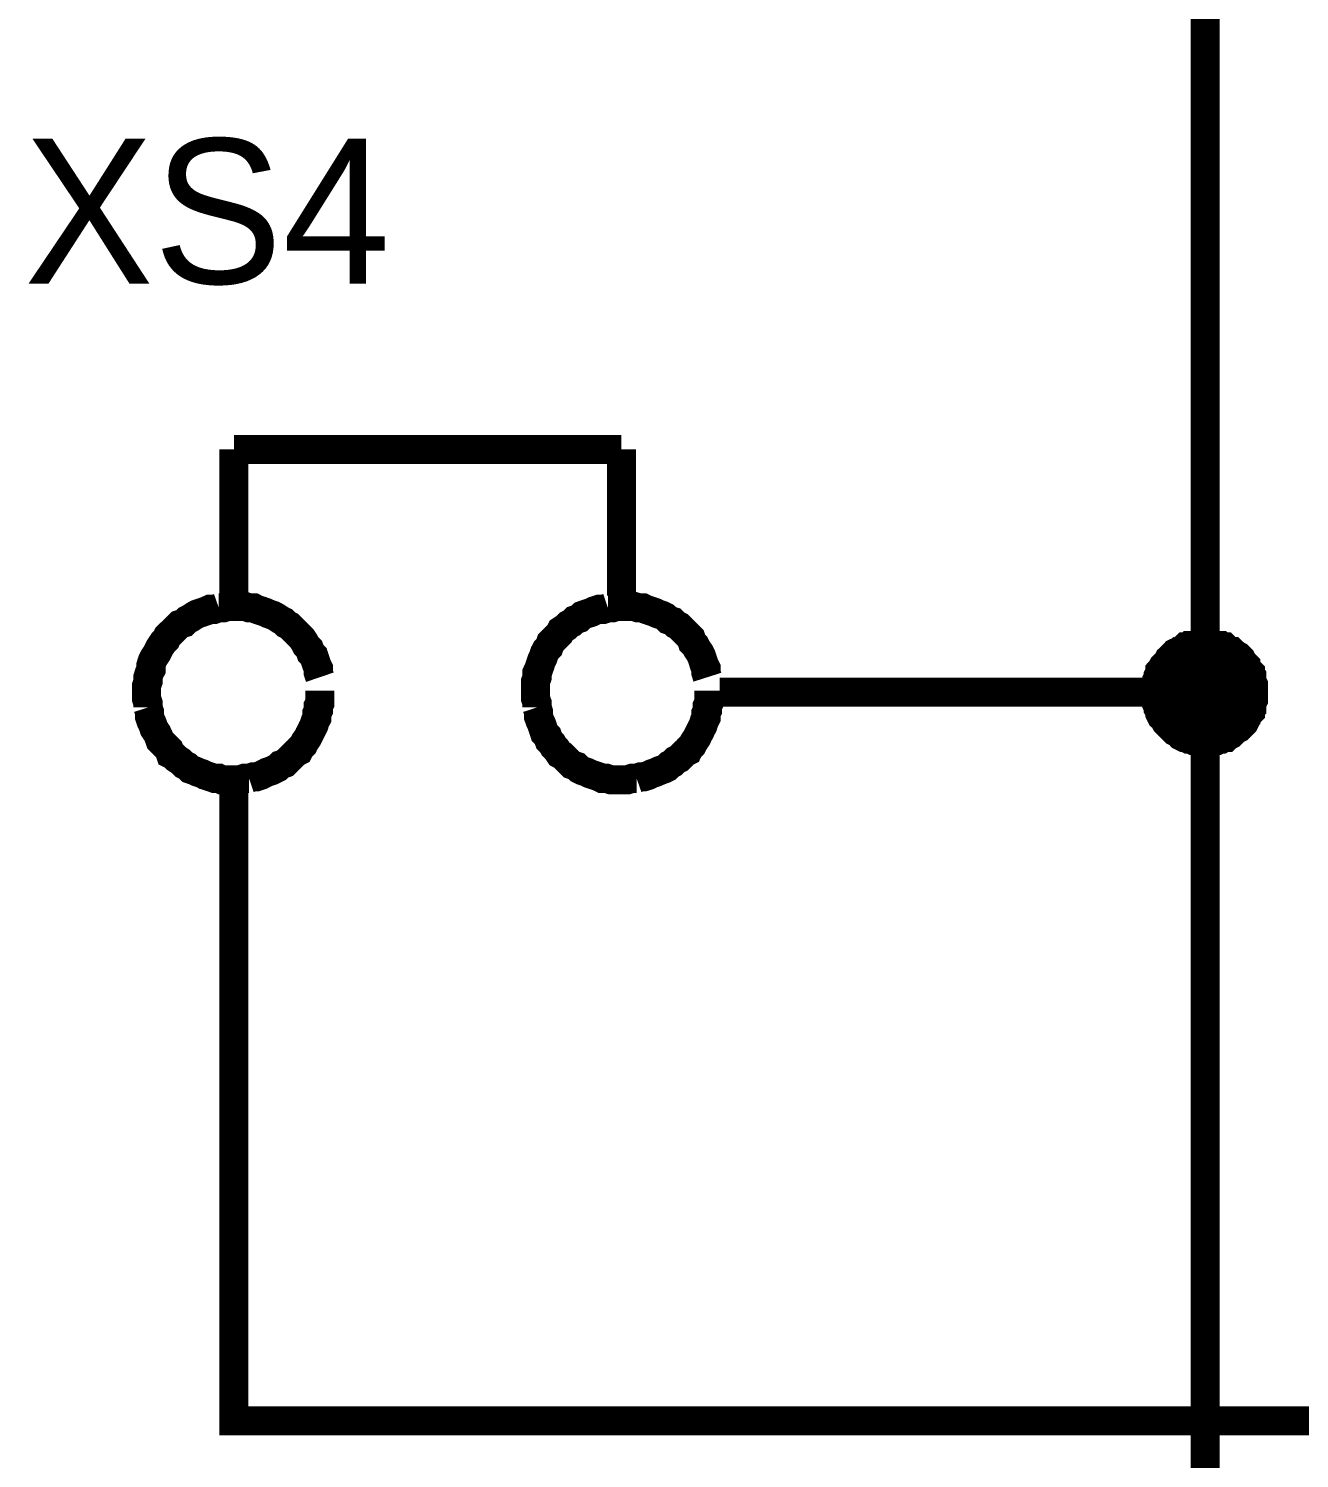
# Model space of a CAD drawing. Header units: millimetres. Extents: x 0 to 841, y 0 to 594.
# Drawn here: x 128 to 141.08, y 207.11 to 221.83 of the extents above; entities that cross this region are included whole.
import ezdxf

# ---------------------------------------------------------------- set-up
doc = ezdxf.new("R2010")
doc.units = ezdxf.units.MM
doc.layers.add('Sheet', color=255, linetype='Continuous')

msp = doc.modelspace()

# ---------------------------------------------------------------- linework, layer by layer
at = {"layer": 'Sheet', "const_width": 0.3}
for points in [[(137.61, 199.993), (140.11, 199.993), (140.11, 214.999), (140.11, 229.989), (140.11, 244.994)], [(130.11, 215.993), (130.11, 217.5)], [(130.11, 217.5), (134.1, 217.5)], [(134.1, 217.5), (134.1, 215.993)], [(129.954, 215.869), (129.908, 215.853), (129.861, 215.853), (129.83, 215.838), (129.784, 215.822), (129.737, 215.807), (129.706, 215.791), (129.659, 215.76), (129.628, 215.744), (129.597, 215.713), (129.551, 215.698), (129.52, 215.667), (129.489, 215.636), (129.457, 215.605), (129.426, 215.574), (129.411, 215.542), (129.38, 215.511), (129.349, 215.465), (129.333, 215.434), (129.318, 215.403), (129.287, 215.356), (129.271, 215.325), (129.256, 215.278), (129.256, 215.232), (129.24, 215.201), (129.225, 215.154), (129.225, 215.108), (129.209, 215.061), (129.209, 215.03), (129.209, 214.983), (129.209, 214.937), (129.225, 214.89), (129.225, 214.843)], [(130.995, 215.154), (130.979, 215.201), (130.979, 215.247), (130.964, 215.278), (130.948, 215.325), (130.933, 215.372), (130.902, 215.403), (130.886, 215.449), (130.855, 215.48), (130.839, 215.511), (130.808, 215.558), (130.777, 215.589), (130.746, 215.62), (130.715, 215.651), (130.684, 215.682), (130.653, 215.698), (130.622, 215.729), (130.591, 215.744), (130.544, 215.775), (130.513, 215.791), (130.467, 215.807), (130.436, 215.822), (130.389, 215.838), (130.343, 215.853), (130.312, 215.869), (130.265, 215.869), (130.218, 215.884), (130.172, 215.884), (130.141, 215.884), (130.094, 215.884), (130.048, 215.884), (130.001, 215.869), (129.954, 215.869)], [(133.961, 215.869), (133.914, 215.853), (133.867, 215.853), (133.821, 215.838), (133.79, 215.822), (133.743, 215.807), (133.697, 215.791), (133.666, 215.76), (133.619, 215.744), (133.588, 215.713), (133.557, 215.698), (133.526, 215.667), (133.479, 215.636), (133.464, 215.605), (133.433, 215.574), (133.402, 215.542), (133.371, 215.511), (133.355, 215.465), (133.324, 215.434), (133.308, 215.403), (133.293, 215.356), (133.277, 215.325), (133.262, 215.278), (133.246, 215.232), (133.231, 215.201), (133.231, 215.154), (133.215, 215.108), (133.215, 215.061), (133.215, 215.03), (133.215, 214.983), (133.215, 214.937), (133.231, 214.89), (133.231, 214.843)], [(134.985, 215.154), (134.97, 215.201), (134.97, 215.247), (134.954, 215.278), (134.939, 215.325), (134.923, 215.372), (134.908, 215.403), (134.877, 215.449), (134.861, 215.48), (134.83, 215.511), (134.815, 215.558), (134.784, 215.589), (134.753, 215.62), (134.721, 215.651), (134.69, 215.682), (134.659, 215.698), (134.628, 215.729), (134.582, 215.744), (134.551, 215.775), (134.52, 215.791), (134.473, 215.807), (134.442, 215.822), (134.395, 215.838), (134.349, 215.853), (134.318, 215.869), (134.271, 215.869), (134.225, 215.884), (134.178, 215.884), (134.147, 215.884), (134.1, 215.884), (134.054, 215.884), (134.007, 215.869), (133.961, 215.869)], [(139.597, 214.999), (139.597, 215.03), (139.597, 215.045), (139.597, 215.076), (139.613, 215.108), (139.613, 215.123), (139.628, 215.154), (139.628, 215.17), (139.644, 215.201), (139.644, 215.216), (139.659, 215.232), (139.675, 215.263), (139.69, 215.278), (139.706, 215.294), (139.722, 215.309), (139.737, 215.341), (139.753, 215.356), (139.768, 215.372), (139.784, 215.387), (139.799, 215.403), (139.83, 215.418), (139.846, 215.418), (139.861, 215.434), (139.892, 215.449), (139.908, 215.465), (139.939, 215.465), (139.954, 215.48), (139.986, 215.48), (140.001, 215.48), (140.032, 215.496), (140.063, 215.496), (140.079, 215.496), (140.11, 215.496)], [(139.597, 214.999), (139.597, 215.03), (139.597, 215.045), (139.597, 215.076), (139.613, 215.108), (139.613, 215.123), (139.628, 215.154), (139.628, 215.17), (139.644, 215.201), (139.644, 215.216), (139.659, 215.232), (139.675, 215.263), (139.69, 215.278), (139.706, 215.294), (139.722, 215.309), (139.737, 215.341), (139.753, 215.356), (139.768, 215.372), (139.784, 215.387), (139.799, 215.403), (139.83, 215.418), (139.846, 215.418), (139.861, 215.434), (139.892, 215.449), (139.908, 215.465), (139.939, 215.465), (139.954, 215.48), (139.986, 215.48), (140.001, 215.48), (140.032, 215.496), (140.063, 215.496), (140.079, 215.496), (140.11, 215.496)], [(139.597, 214.999), (139.597, 215.03), (139.597, 215.045), (139.597, 215.076), (139.613, 215.108), (139.613, 215.123), (139.628, 215.154), (139.628, 215.17), (139.644, 215.201), (139.644, 215.216), (139.659, 215.232), (139.675, 215.263), (139.69, 215.278), (139.706, 215.294), (139.722, 215.309), (139.737, 215.341), (139.753, 215.356), (139.768, 215.372), (139.784, 215.387), (139.799, 215.403), (139.83, 215.418), (139.846, 215.418), (139.861, 215.434), (139.892, 215.449), (139.908, 215.465), (139.939, 215.465), (139.954, 215.48), (139.986, 215.48), (140.001, 215.48), (140.032, 215.496), (140.063, 215.496), (140.079, 215.496), (140.11, 215.496)], [(139.597, 214.999), (139.597, 215.03), (139.597, 215.045), (139.597, 215.076), (139.613, 215.108), (139.613, 215.123), (139.628, 215.154), (139.628, 215.17), (139.644, 215.201), (139.644, 215.216), (139.659, 215.232), (139.675, 215.263), (139.69, 215.278), (139.706, 215.294), (139.722, 215.309), (139.737, 215.341), (139.753, 215.356), (139.768, 215.372), (139.784, 215.387), (139.799, 215.403), (139.83, 215.418), (139.846, 215.418), (139.861, 215.434), (139.892, 215.449), (139.908, 215.465), (139.939, 215.465), (139.954, 215.48), (139.986, 215.48), (140.001, 215.48), (140.032, 215.496), (140.063, 215.496), (140.079, 215.496), (140.11, 215.496)], [(139.597, 214.999), (139.597, 215.03), (139.597, 215.045), (139.597, 215.076), (139.613, 215.108), (139.613, 215.123), (139.628, 215.154), (139.628, 215.17), (139.644, 215.201), (139.644, 215.216), (139.659, 215.232), (139.675, 215.263), (139.69, 215.278), (139.706, 215.294), (139.722, 215.309), (139.737, 215.341), (139.753, 215.356), (139.768, 215.372), (139.784, 215.387), (139.799, 215.403), (139.83, 215.418), (139.846, 215.418), (139.861, 215.434), (139.892, 215.449), (139.908, 215.465), (139.939, 215.465), (139.954, 215.48), (139.986, 215.48), (140.001, 215.48), (140.032, 215.496), (140.063, 215.496), (140.079, 215.496), (140.11, 215.496)], [(139.597, 214.999), (139.597, 215.03), (139.597, 215.045), (139.597, 215.076), (139.613, 215.108), (139.613, 215.123), (139.628, 215.154), (139.628, 215.17), (139.644, 215.201), (139.644, 215.216), (139.659, 215.232), (139.675, 215.263), (139.69, 215.278), (139.706, 215.294), (139.722, 215.309), (139.737, 215.341), (139.753, 215.356), (139.768, 215.372), (139.784, 215.387), (139.799, 215.403), (139.83, 215.418), (139.846, 215.418), (139.861, 215.434), (139.892, 215.449), (139.908, 215.465), (139.939, 215.465), (139.954, 215.48), (139.986, 215.48), (140.001, 215.48), (140.032, 215.496), (140.063, 215.496), (140.079, 215.496), (140.11, 215.496)], [(139.597, 214.999), (139.597, 215.03), (139.597, 215.045), (139.597, 215.076), (139.613, 215.108), (139.613, 215.123), (139.628, 215.154), (139.628, 215.17), (139.644, 215.201), (139.644, 215.216), (139.659, 215.232), (139.675, 215.263), (139.69, 215.278), (139.706, 215.294), (139.722, 215.309), (139.737, 215.341), (139.753, 215.356), (139.768, 215.372), (139.784, 215.387), (139.799, 215.403), (139.83, 215.418), (139.846, 215.418), (139.861, 215.434), (139.892, 215.449), (139.908, 215.465), (139.939, 215.465), (139.954, 215.48), (139.986, 215.48), (140.001, 215.48), (140.032, 215.496), (140.063, 215.496), (140.079, 215.496), (140.11, 215.496)], [(139.597, 214.999), (139.597, 215.03), (139.597, 215.045), (139.597, 215.076), (139.613, 215.108), (139.613, 215.123), (139.628, 215.154), (139.628, 215.17), (139.644, 215.201), (139.644, 215.216), (139.659, 215.232), (139.675, 215.263), (139.69, 215.278), (139.706, 215.294), (139.722, 215.309), (139.737, 215.341), (139.753, 215.356), (139.768, 215.372), (139.784, 215.387), (139.799, 215.403), (139.83, 215.418), (139.846, 215.418), (139.861, 215.434), (139.892, 215.449), (139.908, 215.465), (139.939, 215.465), (139.954, 215.48), (139.986, 215.48), (140.001, 215.48), (140.032, 215.496), (140.063, 215.496), (140.079, 215.496), (140.11, 215.496)], [(140.11, 215.496), (140.11, 215.496)], [(140.11, 215.496), (140.141, 215.496), (140.156, 215.496), (140.187, 215.496), (140.218, 215.48), (140.234, 215.48), (140.265, 215.48), (140.281, 215.465), (140.312, 215.465), (140.327, 215.449), (140.343, 215.434), (140.374, 215.418), (140.389, 215.418), (140.405, 215.403), (140.42, 215.387), (140.451, 215.372), (140.467, 215.356), (140.482, 215.341), (140.498, 215.309), (140.513, 215.294), (140.529, 215.278), (140.529, 215.263), (140.545, 215.232), (140.56, 215.216), (140.576, 215.201), (140.576, 215.17), (140.591, 215.154), (140.591, 215.123), (140.591, 215.108), (140.607, 215.076), (140.607, 215.045), (140.607, 215.03), (140.607, 214.999)], [(140.11, 215.496), (140.11, 215.496)], [(140.11, 215.496), (140.141, 215.496), (140.156, 215.496), (140.187, 215.496), (140.218, 215.48), (140.234, 215.48), (140.265, 215.48), (140.281, 215.465), (140.312, 215.465), (140.327, 215.449), (140.343, 215.434), (140.374, 215.418), (140.389, 215.418), (140.405, 215.403), (140.42, 215.387), (140.451, 215.372), (140.467, 215.356), (140.482, 215.341), (140.498, 215.309), (140.513, 215.294), (140.529, 215.278), (140.529, 215.263), (140.545, 215.232), (140.56, 215.216), (140.576, 215.201), (140.576, 215.17), (140.591, 215.154), (140.591, 215.123), (140.591, 215.108), (140.607, 215.076), (140.607, 215.045), (140.607, 215.03), (140.607, 214.999)], [(140.11, 215.496), (140.11, 215.496)], [(140.11, 215.496), (140.141, 215.496), (140.156, 215.496), (140.187, 215.496), (140.218, 215.48), (140.234, 215.48), (140.265, 215.48), (140.281, 215.465), (140.312, 215.465), (140.327, 215.449), (140.343, 215.434), (140.374, 215.418), (140.389, 215.418), (140.405, 215.403), (140.42, 215.387), (140.451, 215.372), (140.467, 215.356), (140.482, 215.341), (140.498, 215.309), (140.513, 215.294), (140.529, 215.278), (140.529, 215.263), (140.545, 215.232), (140.56, 215.216), (140.576, 215.201), (140.576, 215.17), (140.591, 215.154), (140.591, 215.123), (140.591, 215.108), (140.607, 215.076), (140.607, 215.045), (140.607, 215.03), (140.607, 214.999)], [(140.11, 215.496), (140.11, 215.496)], [(140.11, 215.496), (140.141, 215.496), (140.156, 215.496), (140.187, 215.496), (140.218, 215.48), (140.234, 215.48), (140.265, 215.48), (140.281, 215.465), (140.312, 215.465), (140.327, 215.449), (140.343, 215.434), (140.374, 215.418), (140.389, 215.418), (140.405, 215.403), (140.42, 215.387), (140.451, 215.372), (140.467, 215.356), (140.482, 215.341), (140.498, 215.309), (140.513, 215.294), (140.529, 215.278), (140.529, 215.263), (140.545, 215.232), (140.56, 215.216), (140.576, 215.201), (140.576, 215.17), (140.591, 215.154), (140.591, 215.123), (140.591, 215.108), (140.607, 215.076), (140.607, 215.045), (140.607, 215.03), (140.607, 214.999)], [(140.11, 215.496), (140.11, 215.496)], [(140.11, 215.496), (140.141, 215.496), (140.156, 215.496), (140.187, 215.496), (140.218, 215.48), (140.234, 215.48), (140.265, 215.48), (140.281, 215.465), (140.312, 215.465), (140.327, 215.449), (140.343, 215.434), (140.374, 215.418), (140.389, 215.418), (140.405, 215.403), (140.42, 215.387), (140.451, 215.372), (140.467, 215.356), (140.482, 215.341), (140.498, 215.309), (140.513, 215.294), (140.529, 215.278), (140.529, 215.263), (140.545, 215.232), (140.56, 215.216), (140.576, 215.201), (140.576, 215.17), (140.591, 215.154), (140.591, 215.123), (140.591, 215.108), (140.607, 215.076), (140.607, 215.045), (140.607, 215.03), (140.607, 214.999)], [(140.11, 215.496), (140.11, 215.496)], [(140.11, 215.496), (140.141, 215.496), (140.156, 215.496), (140.187, 215.496), (140.218, 215.48), (140.234, 215.48), (140.265, 215.48), (140.281, 215.465), (140.312, 215.465), (140.327, 215.449), (140.343, 215.434), (140.374, 215.418), (140.389, 215.418), (140.405, 215.403), (140.42, 215.387), (140.451, 215.372), (140.467, 215.356), (140.482, 215.341), (140.498, 215.309), (140.513, 215.294), (140.529, 215.278), (140.529, 215.263), (140.545, 215.232), (140.56, 215.216), (140.576, 215.201), (140.576, 215.17), (140.591, 215.154), (140.591, 215.123), (140.591, 215.108), (140.607, 215.076), (140.607, 215.045), (140.607, 215.03), (140.607, 214.999)], [(140.11, 215.496), (140.11, 215.496)], [(140.11, 215.496), (140.141, 215.496), (140.156, 215.496), (140.187, 215.496), (140.218, 215.48), (140.234, 215.48), (140.265, 215.48), (140.281, 215.465), (140.312, 215.465), (140.327, 215.449), (140.343, 215.434), (140.374, 215.418), (140.389, 215.418), (140.405, 215.403), (140.42, 215.387), (140.451, 215.372), (140.467, 215.356), (140.482, 215.341), (140.498, 215.309), (140.513, 215.294), (140.529, 215.278), (140.529, 215.263), (140.545, 215.232), (140.56, 215.216), (140.576, 215.201), (140.576, 215.17), (140.591, 215.154), (140.591, 215.123), (140.591, 215.108), (140.607, 215.076), (140.607, 215.045), (140.607, 215.03), (140.607, 214.999)], [(140.11, 215.496), (140.11, 215.496)], [(140.11, 215.496), (140.141, 215.496), (140.156, 215.496), (140.187, 215.496), (140.218, 215.48), (140.234, 215.48), (140.265, 215.48), (140.281, 215.465), (140.312, 215.465), (140.327, 215.449), (140.343, 215.434), (140.374, 215.418), (140.389, 215.418), (140.405, 215.403), (140.42, 215.387), (140.451, 215.372), (140.467, 215.356), (140.482, 215.341), (140.498, 215.309), (140.513, 215.294), (140.529, 215.278), (140.529, 215.263), (140.545, 215.232), (140.56, 215.216), (140.576, 215.201), (140.576, 215.17), (140.591, 215.154), (140.591, 215.123), (140.591, 215.108), (140.607, 215.076), (140.607, 215.045), (140.607, 215.03), (140.607, 214.999)], [(130.265, 214.113), (130.312, 214.129), (130.343, 214.129), (130.389, 214.144), (130.42, 214.16), (130.451, 214.176), (130.498, 214.191), (130.529, 214.207), (130.56, 214.222), (130.591, 214.253), (130.638, 214.269), (130.669, 214.3), (130.684, 214.315), (130.715, 214.346), (130.746, 214.377), (130.777, 214.393), (130.793, 214.424), (130.824, 214.455), (130.839, 214.486), (130.871, 214.533), (130.886, 214.564), (130.902, 214.595), (130.917, 214.626), (130.933, 214.657), (130.948, 214.704), (130.964, 214.735), (130.964, 214.781), (130.979, 214.812), (130.979, 214.859), (130.995, 214.89), (130.995, 214.937), (130.995, 214.968), (130.995, 215.014)], [(134.256, 214.113), (134.302, 214.129), (134.333, 214.129), (134.38, 214.144), (134.411, 214.16), (134.458, 214.176), (134.489, 214.191), (134.535, 214.207), (134.566, 214.222), (134.597, 214.253), (134.628, 214.269), (134.659, 214.3), (134.69, 214.315), (134.721, 214.346), (134.753, 214.377), (134.784, 214.393), (134.799, 214.424), (134.83, 214.455), (134.846, 214.486), (134.877, 214.533), (134.892, 214.564), (134.908, 214.595), (134.923, 214.626), (134.939, 214.657), (134.954, 214.704), (134.97, 214.735), (134.97, 214.781), (134.985, 214.812), (134.985, 214.859), (135.001, 214.89), (135.001, 214.937), (135.001, 214.968), (135.001, 215.014)], [(135.11, 214.999), (137.61, 214.999)], [(137.61, 214.999), (140.11, 214.999)], [(140.11, 214.486), (140.079, 214.486), (140.063, 214.486), (140.032, 214.486), (140.001, 214.502), (139.986, 214.502), (139.954, 214.517), (139.939, 214.517), (139.908, 214.533), (139.892, 214.533), (139.861, 214.548), (139.846, 214.564), (139.83, 214.579), (139.799, 214.595), (139.784, 214.61), (139.768, 214.626), (139.753, 214.642), (139.737, 214.657), (139.722, 214.673), (139.706, 214.688), (139.69, 214.719), (139.675, 214.735), (139.659, 214.75), (139.644, 214.781), (139.644, 214.797), (139.628, 214.828), (139.628, 214.843), (139.613, 214.875), (139.613, 214.89), (139.597, 214.921), (139.597, 214.952), (139.597, 214.968), (139.597, 214.999)], [(139.597, 214.999), (139.597, 214.999)], [(140.11, 214.486), (140.079, 214.486), (140.063, 214.486), (140.032, 214.486), (140.001, 214.502), (139.986, 214.502), (139.954, 214.517), (139.939, 214.517), (139.908, 214.533), (139.892, 214.533), (139.861, 214.548), (139.846, 214.564), (139.83, 214.579), (139.799, 214.595), (139.784, 214.61), (139.768, 214.626), (139.753, 214.642), (139.737, 214.657), (139.722, 214.673), (139.706, 214.688), (139.69, 214.719), (139.675, 214.735), (139.659, 214.75), (139.644, 214.781), (139.644, 214.797), (139.628, 214.828), (139.628, 214.843), (139.613, 214.875), (139.613, 214.89), (139.597, 214.921), (139.597, 214.952), (139.597, 214.968), (139.597, 214.999)], [(139.597, 214.999), (139.597, 214.999)], [(140.11, 214.486), (140.079, 214.486), (140.063, 214.486), (140.032, 214.486), (140.001, 214.502), (139.986, 214.502), (139.954, 214.517), (139.939, 214.517), (139.908, 214.533), (139.892, 214.533), (139.861, 214.548), (139.846, 214.564), (139.83, 214.579), (139.799, 214.595), (139.784, 214.61), (139.768, 214.626), (139.753, 214.642), (139.737, 214.657), (139.722, 214.673), (139.706, 214.688), (139.69, 214.719), (139.675, 214.735), (139.659, 214.75), (139.644, 214.781), (139.644, 214.797), (139.628, 214.828), (139.628, 214.843), (139.613, 214.875), (139.613, 214.89), (139.597, 214.921), (139.597, 214.952), (139.597, 214.968), (139.597, 214.999)], [(139.597, 214.999), (139.597, 214.999)], [(140.11, 214.486), (140.079, 214.486), (140.063, 214.486), (140.032, 214.486), (140.001, 214.502), (139.986, 214.502), (139.954, 214.517), (139.939, 214.517), (139.908, 214.533), (139.892, 214.533), (139.861, 214.548), (139.846, 214.564), (139.83, 214.579), (139.799, 214.595), (139.784, 214.61), (139.768, 214.626), (139.753, 214.642), (139.737, 214.657), (139.722, 214.673), (139.706, 214.688), (139.69, 214.719), (139.675, 214.735), (139.659, 214.75), (139.644, 214.781), (139.644, 214.797), (139.628, 214.828), (139.628, 214.843), (139.613, 214.875), (139.613, 214.89), (139.597, 214.921), (139.597, 214.952), (139.597, 214.968), (139.597, 214.999)], [(139.597, 214.999), (139.597, 214.999)], [(140.11, 214.486), (140.079, 214.486), (140.063, 214.486), (140.032, 214.486), (140.001, 214.502), (139.986, 214.502), (139.954, 214.517), (139.939, 214.517), (139.908, 214.533), (139.892, 214.533), (139.861, 214.548), (139.846, 214.564), (139.83, 214.579), (139.799, 214.595), (139.784, 214.61), (139.768, 214.626), (139.753, 214.642), (139.737, 214.657), (139.722, 214.673), (139.706, 214.688), (139.69, 214.719), (139.675, 214.735), (139.659, 214.75), (139.644, 214.781), (139.644, 214.797), (139.628, 214.828), (139.628, 214.843), (139.613, 214.875), (139.613, 214.89), (139.597, 214.921), (139.597, 214.952), (139.597, 214.968), (139.597, 214.999)], [(139.597, 214.999), (139.597, 214.999)], [(140.11, 214.486), (140.079, 214.486), (140.063, 214.486), (140.032, 214.486), (140.001, 214.502), (139.986, 214.502), (139.954, 214.517), (139.939, 214.517), (139.908, 214.533), (139.892, 214.533), (139.861, 214.548), (139.846, 214.564), (139.83, 214.579), (139.799, 214.595), (139.784, 214.61), (139.768, 214.626), (139.753, 214.642), (139.737, 214.657), (139.722, 214.673), (139.706, 214.688), (139.69, 214.719), (139.675, 214.735), (139.659, 214.75), (139.644, 214.781), (139.644, 214.797), (139.628, 214.828), (139.628, 214.843), (139.613, 214.875), (139.613, 214.89), (139.597, 214.921), (139.597, 214.952), (139.597, 214.968), (139.597, 214.999)], [(139.597, 214.999), (139.597, 214.999)], [(140.11, 214.486), (140.079, 214.486), (140.063, 214.486), (140.032, 214.486), (140.001, 214.502), (139.986, 214.502), (139.954, 214.517), (139.939, 214.517), (139.908, 214.533), (139.892, 214.533), (139.861, 214.548), (139.846, 214.564), (139.83, 214.579), (139.799, 214.595), (139.784, 214.61), (139.768, 214.626), (139.753, 214.642), (139.737, 214.657), (139.722, 214.673), (139.706, 214.688), (139.69, 214.719), (139.675, 214.735), (139.659, 214.75), (139.644, 214.781), (139.644, 214.797), (139.628, 214.828), (139.628, 214.843), (139.613, 214.875), (139.613, 214.89), (139.597, 214.921), (139.597, 214.952), (139.597, 214.968), (139.597, 214.999)], [(139.597, 214.999), (139.597, 214.999)], [(140.11, 214.486), (140.079, 214.486), (140.063, 214.486), (140.032, 214.486), (140.001, 214.502), (139.986, 214.502), (139.954, 214.517), (139.939, 214.517), (139.908, 214.533), (139.892, 214.533), (139.861, 214.548), (139.846, 214.564), (139.83, 214.579), (139.799, 214.595), (139.784, 214.61), (139.768, 214.626), (139.753, 214.642), (139.737, 214.657), (139.722, 214.673), (139.706, 214.688), (139.69, 214.719), (139.675, 214.735), (139.659, 214.75), (139.644, 214.781), (139.644, 214.797), (139.628, 214.828), (139.628, 214.843), (139.613, 214.875), (139.613, 214.89), (139.597, 214.921), (139.597, 214.952), (139.597, 214.968), (139.597, 214.999)], [(139.597, 214.999), (139.597, 214.999)], [(140.607, 214.999), (140.607, 214.968), (140.607, 214.952), (140.607, 214.921), (140.591, 214.89), (140.591, 214.875), (140.591, 214.843), (140.576, 214.828), (140.576, 214.797), (140.56, 214.781), (140.545, 214.75), (140.529, 214.735), (140.529, 214.719), (140.513, 214.688), (140.498, 214.673), (140.482, 214.657), (140.467, 214.642), (140.451, 214.626), (140.42, 214.61), (140.405, 214.595), (140.389, 214.579), (140.374, 214.564), (140.343, 214.548), (140.327, 214.533), (140.312, 214.533), (140.281, 214.517), (140.265, 214.517), (140.234, 214.502), (140.218, 214.502), (140.187, 214.486), (140.156, 214.486), (140.141, 214.486), (140.11, 214.486)], [(140.607, 214.999), (140.607, 214.968), (140.607, 214.952), (140.607, 214.921), (140.591, 214.89), (140.591, 214.875), (140.591, 214.843), (140.576, 214.828), (140.576, 214.797), (140.56, 214.781), (140.545, 214.75), (140.529, 214.735), (140.529, 214.719), (140.513, 214.688), (140.498, 214.673), (140.482, 214.657), (140.467, 214.642), (140.451, 214.626), (140.42, 214.61), (140.405, 214.595), (140.389, 214.579), (140.374, 214.564), (140.343, 214.548), (140.327, 214.533), (140.312, 214.533), (140.281, 214.517), (140.265, 214.517), (140.234, 214.502), (140.218, 214.502), (140.187, 214.486), (140.156, 214.486), (140.141, 214.486), (140.11, 214.486)], [(140.607, 214.999), (140.607, 214.968), (140.607, 214.952), (140.607, 214.921), (140.591, 214.89), (140.591, 214.875), (140.591, 214.843), (140.576, 214.828), (140.576, 214.797), (140.56, 214.781), (140.545, 214.75), (140.529, 214.735), (140.529, 214.719), (140.513, 214.688), (140.498, 214.673), (140.482, 214.657), (140.467, 214.642), (140.451, 214.626), (140.42, 214.61), (140.405, 214.595), (140.389, 214.579), (140.374, 214.564), (140.343, 214.548), (140.327, 214.533), (140.312, 214.533), (140.281, 214.517), (140.265, 214.517), (140.234, 214.502), (140.218, 214.502), (140.187, 214.486), (140.156, 214.486), (140.141, 214.486), (140.11, 214.486)], [(140.607, 214.999), (140.607, 214.968), (140.607, 214.952), (140.607, 214.921), (140.591, 214.89), (140.591, 214.875), (140.591, 214.843), (140.576, 214.828), (140.576, 214.797), (140.56, 214.781), (140.545, 214.75), (140.529, 214.735), (140.529, 214.719), (140.513, 214.688), (140.498, 214.673), (140.482, 214.657), (140.467, 214.642), (140.451, 214.626), (140.42, 214.61), (140.405, 214.595), (140.389, 214.579), (140.374, 214.564), (140.343, 214.548), (140.327, 214.533), (140.312, 214.533), (140.281, 214.517), (140.265, 214.517), (140.234, 214.502), (140.218, 214.502), (140.187, 214.486), (140.156, 214.486), (140.141, 214.486), (140.11, 214.486)], [(140.607, 214.999), (140.607, 214.968), (140.607, 214.952), (140.607, 214.921), (140.591, 214.89), (140.591, 214.875), (140.591, 214.843), (140.576, 214.828), (140.576, 214.797), (140.56, 214.781), (140.545, 214.75), (140.529, 214.735), (140.529, 214.719), (140.513, 214.688), (140.498, 214.673), (140.482, 214.657), (140.467, 214.642), (140.451, 214.626), (140.42, 214.61), (140.405, 214.595), (140.389, 214.579), (140.374, 214.564), (140.343, 214.548), (140.327, 214.533), (140.312, 214.533), (140.281, 214.517), (140.265, 214.517), (140.234, 214.502), (140.218, 214.502), (140.187, 214.486), (140.156, 214.486), (140.141, 214.486), (140.11, 214.486)], [(140.607, 214.999), (140.607, 214.968), (140.607, 214.952), (140.607, 214.921), (140.591, 214.89), (140.591, 214.875), (140.591, 214.843), (140.576, 214.828), (140.576, 214.797), (140.56, 214.781), (140.545, 214.75), (140.529, 214.735), (140.529, 214.719), (140.513, 214.688), (140.498, 214.673), (140.482, 214.657), (140.467, 214.642), (140.451, 214.626), (140.42, 214.61), (140.405, 214.595), (140.389, 214.579), (140.374, 214.564), (140.343, 214.548), (140.327, 214.533), (140.312, 214.533), (140.281, 214.517), (140.265, 214.517), (140.234, 214.502), (140.218, 214.502), (140.187, 214.486), (140.156, 214.486), (140.141, 214.486), (140.11, 214.486)], [(140.607, 214.999), (140.607, 214.968), (140.607, 214.952), (140.607, 214.921), (140.591, 214.89), (140.591, 214.875), (140.591, 214.843), (140.576, 214.828), (140.576, 214.797), (140.56, 214.781), (140.545, 214.75), (140.529, 214.735), (140.529, 214.719), (140.513, 214.688), (140.498, 214.673), (140.482, 214.657), (140.467, 214.642), (140.451, 214.626), (140.42, 214.61), (140.405, 214.595), (140.389, 214.579), (140.374, 214.564), (140.343, 214.548), (140.327, 214.533), (140.312, 214.533), (140.281, 214.517), (140.265, 214.517), (140.234, 214.502), (140.218, 214.502), (140.187, 214.486), (140.156, 214.486), (140.141, 214.486), (140.11, 214.486)], [(140.607, 214.999), (140.607, 214.968), (140.607, 214.952), (140.607, 214.921), (140.591, 214.89), (140.591, 214.875), (140.591, 214.843), (140.576, 214.828), (140.576, 214.797), (140.56, 214.781), (140.545, 214.75), (140.529, 214.735), (140.529, 214.719), (140.513, 214.688), (140.498, 214.673), (140.482, 214.657), (140.467, 214.642), (140.451, 214.626), (140.42, 214.61), (140.405, 214.595), (140.389, 214.579), (140.374, 214.564), (140.343, 214.548), (140.327, 214.533), (140.312, 214.533), (140.281, 214.517), (140.265, 214.517), (140.234, 214.502), (140.218, 214.502), (140.187, 214.486), (140.156, 214.486), (140.141, 214.486), (140.11, 214.486)], [(140.607, 214.999), (140.607, 214.999), (140.607, 214.999), (140.607, 214.999), (140.607, 214.999), (140.607, 214.999), (140.607, 214.999), (140.607, 214.999), (140.607, 214.999), (140.607, 214.999), (140.607, 214.999), (140.607, 214.999), (140.607, 214.999), (140.607, 214.999), (140.607, 214.999), (140.607, 214.999), (140.607, 214.999), (140.607, 214.999), (140.607, 214.999), (140.607, 214.999), (140.607, 214.999), (140.607, 214.999), (140.607, 214.999), (140.607, 214.999), (140.607, 214.999), (140.607, 214.999), (140.607, 214.999), (140.607, 214.999), (140.607, 214.999), (140.607, 214.999), (140.607, 214.999), (140.607, 214.999), (140.607, 214.999)], [(140.607, 214.999), (140.607, 214.999)], [(140.607, 214.999), (140.607, 214.999), (140.607, 214.999), (140.607, 214.999), (140.607, 214.999), (140.607, 214.999), (140.607, 214.999), (140.607, 214.999), (140.607, 214.999), (140.607, 214.999), (140.607, 214.999), (140.607, 214.999), (140.607, 214.999), (140.607, 214.999), (140.607, 214.999), (140.607, 214.999), (140.607, 214.999), (140.607, 214.999), (140.607, 214.999), (140.607, 214.999), (140.607, 214.999), (140.607, 214.999), (140.607, 214.999), (140.607, 214.999), (140.607, 214.999), (140.607, 214.999), (140.607, 214.999), (140.607, 214.999), (140.607, 214.999), (140.607, 214.999), (140.607, 214.999), (140.607, 214.999), (140.607, 214.999)], [(140.607, 214.999), (140.607, 214.999)], [(140.607, 214.999), (140.607, 214.999), (140.607, 214.999), (140.607, 214.999), (140.607, 214.999), (140.607, 214.999), (140.607, 214.999), (140.607, 214.999), (140.607, 214.999), (140.607, 214.999), (140.607, 214.999), (140.607, 214.999), (140.607, 214.999), (140.607, 214.999), (140.607, 214.999), (140.607, 214.999), (140.607, 214.999), (140.607, 214.999), (140.607, 214.999), (140.607, 214.999), (140.607, 214.999), (140.607, 214.999), (140.607, 214.999), (140.607, 214.999), (140.607, 214.999), (140.607, 214.999), (140.607, 214.999), (140.607, 214.999), (140.607, 214.999), (140.607, 214.999), (140.607, 214.999), (140.607, 214.999), (140.607, 214.999)], [(140.607, 214.999), (140.607, 214.999)], [(140.607, 214.999), (140.607, 214.999), (140.607, 214.999), (140.607, 214.999), (140.607, 214.999), (140.607, 214.999), (140.607, 214.999), (140.607, 214.999), (140.607, 214.999), (140.607, 214.999), (140.607, 214.999), (140.607, 214.999), (140.607, 214.999), (140.607, 214.999), (140.607, 214.999), (140.607, 214.999), (140.607, 214.999), (140.607, 214.999), (140.607, 214.999), (140.607, 214.999), (140.607, 214.999), (140.607, 214.999), (140.607, 214.999), (140.607, 214.999), (140.607, 214.999), (140.607, 214.999), (140.607, 214.999), (140.607, 214.999), (140.607, 214.999), (140.607, 214.999), (140.607, 214.999), (140.607, 214.999), (140.607, 214.999)], [(140.607, 214.999), (140.607, 214.999)], [(140.607, 214.999), (140.607, 214.999), (140.607, 214.999), (140.607, 214.999), (140.607, 214.999), (140.607, 214.999), (140.607, 214.999), (140.607, 214.999), (140.607, 214.999), (140.607, 214.999), (140.607, 214.999), (140.607, 214.999), (140.607, 214.999), (140.607, 214.999), (140.607, 214.999), (140.607, 214.999), (140.607, 214.999), (140.607, 214.999), (140.607, 214.999), (140.607, 214.999), (140.607, 214.999), (140.607, 214.999), (140.607, 214.999), (140.607, 214.999), (140.607, 214.999), (140.607, 214.999), (140.607, 214.999), (140.607, 214.999), (140.607, 214.999), (140.607, 214.999), (140.607, 214.999), (140.607, 214.999), (140.607, 214.999)], [(140.607, 214.999), (140.607, 214.999)], [(140.607, 214.999), (140.607, 214.999), (140.607, 214.999), (140.607, 214.999), (140.607, 214.999), (140.607, 214.999), (140.607, 214.999), (140.607, 214.999), (140.607, 214.999), (140.607, 214.999), (140.607, 214.999), (140.607, 214.999), (140.607, 214.999), (140.607, 214.999), (140.607, 214.999), (140.607, 214.999), (140.607, 214.999), (140.607, 214.999), (140.607, 214.999), (140.607, 214.999), (140.607, 214.999), (140.607, 214.999), (140.607, 214.999), (140.607, 214.999), (140.607, 214.999), (140.607, 214.999), (140.607, 214.999), (140.607, 214.999), (140.607, 214.999), (140.607, 214.999), (140.607, 214.999), (140.607, 214.999), (140.607, 214.999)], [(140.607, 214.999), (140.607, 214.999)], [(140.607, 214.999), (140.607, 214.999), (140.607, 214.999), (140.607, 214.999), (140.607, 214.999), (140.607, 214.999), (140.607, 214.999), (140.607, 214.999), (140.607, 214.999), (140.607, 214.999), (140.607, 214.999), (140.607, 214.999), (140.607, 214.999), (140.607, 214.999), (140.607, 214.999), (140.607, 214.999), (140.607, 214.999), (140.607, 214.999), (140.607, 214.999), (140.607, 214.999), (140.607, 214.999), (140.607, 214.999), (140.607, 214.999), (140.607, 214.999), (140.607, 214.999), (140.607, 214.999), (140.607, 214.999), (140.607, 214.999), (140.607, 214.999), (140.607, 214.999), (140.607, 214.999), (140.607, 214.999), (140.607, 214.999)], [(140.607, 214.999), (140.607, 214.999)], [(140.607, 214.999), (140.607, 214.999), (140.607, 214.999), (140.607, 214.999), (140.607, 214.999), (140.607, 214.999), (140.607, 214.999), (140.607, 214.999), (140.607, 214.999), (140.607, 214.999), (140.607, 214.999), (140.607, 214.999), (140.607, 214.999), (140.607, 214.999), (140.607, 214.999), (140.607, 214.999), (140.607, 214.999), (140.607, 214.999), (140.607, 214.999), (140.607, 214.999), (140.607, 214.999), (140.607, 214.999), (140.607, 214.999), (140.607, 214.999), (140.607, 214.999), (140.607, 214.999), (140.607, 214.999), (140.607, 214.999), (140.607, 214.999), (140.607, 214.999), (140.607, 214.999), (140.607, 214.999), (140.607, 214.999)], [(140.607, 214.999), (140.607, 214.999)], [(129.225, 214.843), (129.24, 214.797), (129.24, 214.75), (129.256, 214.704), (129.271, 214.673), (129.287, 214.626), (129.318, 214.579), (129.333, 214.548), (129.349, 214.502), (129.38, 214.471), (129.411, 214.44), (129.442, 214.409), (129.457, 214.362), (129.489, 214.346), (129.52, 214.315), (129.566, 214.284), (129.597, 214.253), (129.628, 214.238), (129.659, 214.207), (129.706, 214.191), (129.737, 214.176), (129.784, 214.16), (129.815, 214.144), (129.861, 214.129), (129.908, 214.113), (129.954, 214.113), (129.985, 214.098), (130.032, 214.098), (130.079, 214.098), (130.125, 214.098), (130.172, 214.098), (130.218, 214.113), (130.265, 214.113)], [(133.231, 214.843), (133.246, 214.797), (133.246, 214.75), (133.262, 214.704), (133.277, 214.673), (133.293, 214.626), (133.308, 214.579), (133.339, 214.548), (133.355, 214.502), (133.386, 214.471), (133.402, 214.44), (133.433, 214.409), (133.464, 214.362), (133.495, 214.346), (133.526, 214.315), (133.557, 214.284), (133.588, 214.253), (133.635, 214.238), (133.666, 214.207), (133.697, 214.191), (133.743, 214.176), (133.774, 214.16), (133.821, 214.144), (133.867, 214.129), (133.899, 214.113), (133.945, 214.113), (133.992, 214.098), (134.038, 214.098), (134.069, 214.098), (134.116, 214.098), (134.162, 214.098), (134.209, 214.113), (134.256, 214.113)], [(130.11, 213.989), (130.11, 211.488)], [(157.594, 207.496), (157.594, 207.496), (147.61, 207.496), (130.11, 207.496), (130.11, 211.488)]]:
    msp.add_lwpolyline(points, dxfattribs=at)
at = {"layer": 'Sheet', "const_width": 0.508}
msp.add_lwpolyline([(139.746, 215, 1), (140.254, 215, 1)], format="xyb", close=True, dxfattribs=at)

# ---------------------------------------------------------------- texts
at = {"layer": 'Sheet'}
msp.add_text('XS4', height=1.4912, dxfattribs=at).set_placement((127.951, 219.208))

doc.saveas('drawing.dxf')
